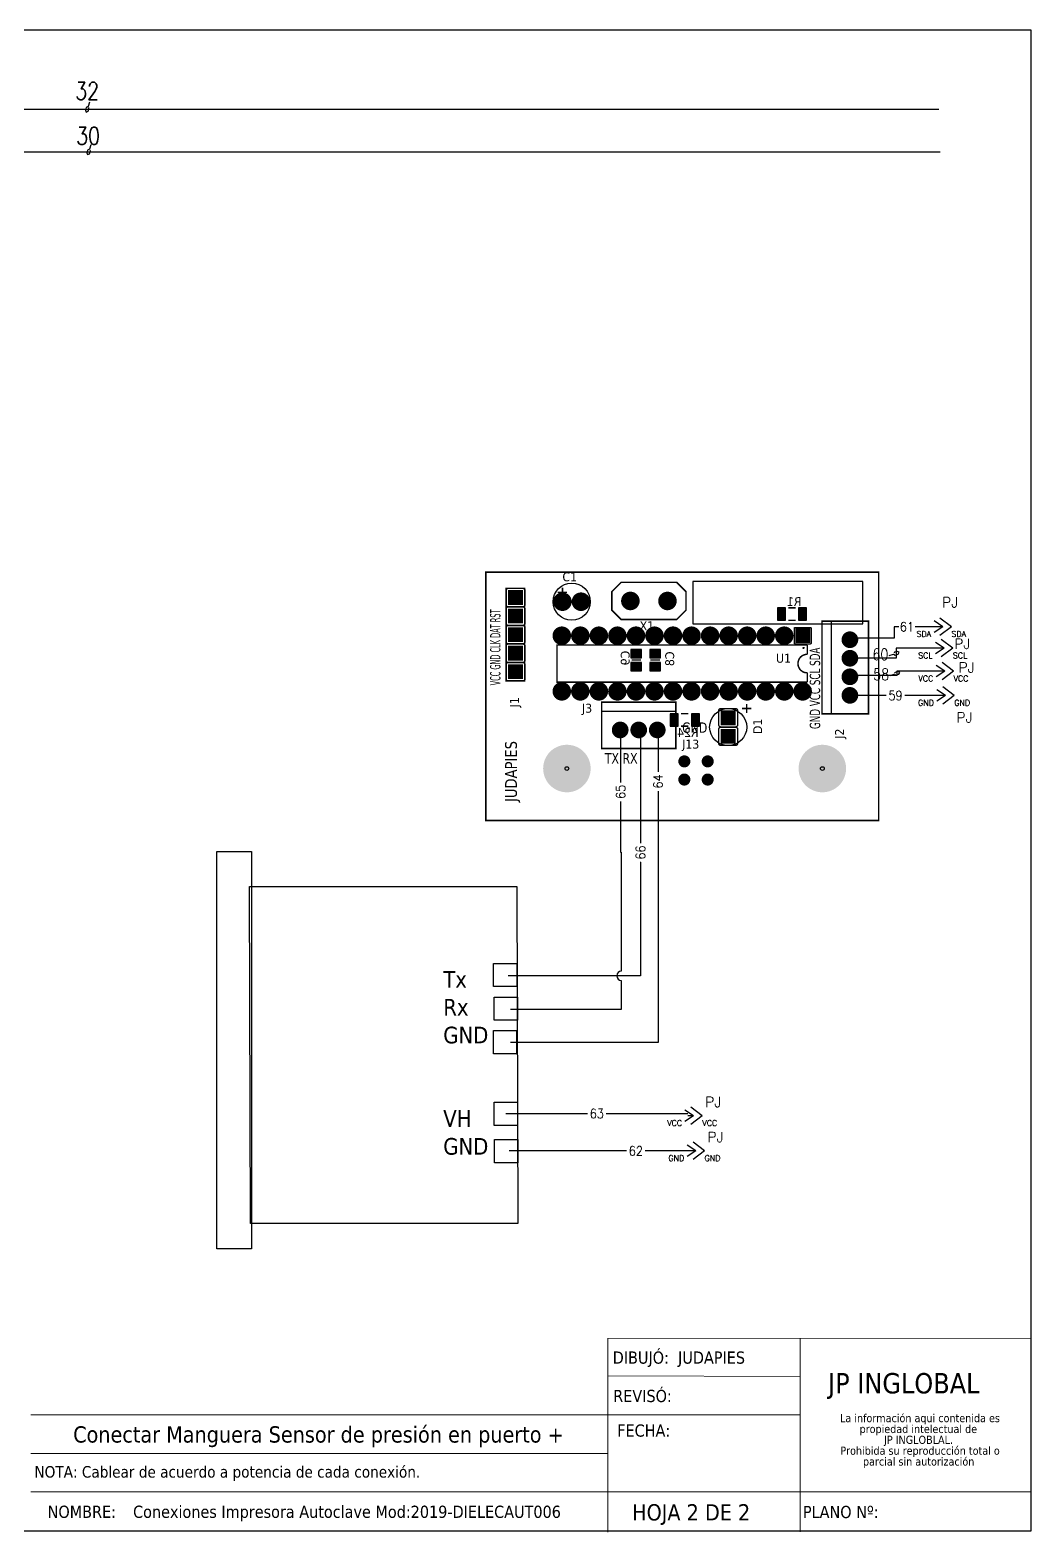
# Model space of a CAD drawing. Header units: millimetres. Extents: x 123.5 to 144.3, y 105.4 to 121.6.
# Drawn here: x 133.46 to 144.26, y 105.39 to 121.59 of the extents above; entities that cross this region are included whole.
import ezdxf
from ezdxf.enums import TextEntityAlignment as Align

# ---------------------------------------------------------------- set-up
doc = ezdxf.new("R2010")
doc.units = ezdxf.units.MM
doc.linetypes.add('CENTERX2', pattern=[20.32, 12.7, -2.54, 2.54, -2.54])
for name, color, linetype in [('BLK_12AWG', 7, 'Continuous'), ('CONTORNO', 179, 'Continuous'), ('DESC', 250, 'Continuous'), ('SYMS', 7, 'Continuous'), ('TAGS', 250, 'Continuous'), ('TERMS', 250, 'Continuous'), ('WIREFIXED', 7, 'Continuous'), ('WIRES', 7, 'Continuous')]:
    doc.layers.add(name, color=color, linetype=linetype)
doc.styles.add('SLDTEXTSTYLE0', font='tahoma.ttf')
doc.styles.add('SLDTEXTSTYLE1', font='tahomabd.ttf')
doc.styles.get("Standard").update_dxf_attribs({"font": 'tahoma.ttf'})
doc.styles.add('WD', font='romans.shx')

# ---------------------------------------------------------------- blocks, each defined once
blk = doc.blocks.new('SW_NOTE_2')
at = {"layer": 'CONTORNO', "color": 0, "char_height": 1.0583, "attachment_point": 2, "style": 'SLDTEXTSTYLE0'}
for s, insert in [('La información aqui contenida es ', (10.29, 1.34)), ('propiedad intelectual de', (10.08, -0.07)), ('JP INGLOBLAL.', (10.1, -1.48)), ('Prohibida su reproducción total o ', (10.3, -2.89)), ('parcial sin autorización', (10.12, -4.3))]:
    blk.add_mtext(s, dxfattribs=dict(at, insert=insert))
blk = doc.blocks.new('RPAD')
blk.add_trace([(-0.5, -0.5), (-0.5, 0.5), (0.5, -0.5), (0.5, 0.5)])
blk = doc.blocks.new('EPAD')
at = {"const_width": 0.5}
blk.add_lwpolyline([(-0.25, 0, 1), (0.25, 0, 1)], format="xyb", close=True, dxfattribs=at)
blk = doc.blocks.new('HT0_01')
for p, q in [((-0.0625, 0.0625), (0.0625, 0.0625)), ((-0.0625, -0.0625), (-0.0625, 0.0625)), ((0.0625, 0.0625), (0.0625, -0.0625)), ((0.0625, -0.0625), (-0.0625, -0.0625))]:
    blk.add_line(p, q)
at = {"style": 'WD', "flags": 1}
for tag, p in [('X4TERM01', (-0.0625, 0)), ('X2TERM01', (0, 0.0625)), ('X1TERM01', (0.0625, 0)), ('X8TERM01', (0, -0.0625))]:
    blk.add_attdef(tag, p, '', height=0.01, dxfattribs=at)
blk = doc.blocks.new('Printer')
at = {"layer": 'DESC'}
for points in [[(128.9442, 109.4405), (129.1299, 109.4405), (129.1299, 107.299), (128.9442, 107.299)], [(129.1197, 109.252), (130.5626, 109.252), (130.5678, 107.4352), (129.1249, 107.4352)]]:
    blk.add_lwpolyline(points, close=True, dxfattribs=at)
at = {"layer": 'SYMS'}
for p in [(130.499, 108.7756), (130.5028, 108.5938), (130.4979, 108.413), (130.5028, 108.027), (130.5049, 107.8249)]:
    blk.add_blockref('HT0_01', p, dxfattribs=at)
at = {"insert": (130.165, 108.7966), "char_height": 0.09, "attachment_point": 1}
blk.add_mtext_dynamic_manual_height_columns('\\A1;Tx\\PRx\\PGND\\P\\P\\PVH\\PGND', width=1.898738, gutter_width=1, heights=[0], dxfattribs=at)
blk = doc.blocks.new('HC02PJ')
for p, q in [((-0.031, 0), (-0.125, 0.062)), ((-0.031, 0), (-0.125, -0.062)), ((-0.031, 0), (-0.094, 0)), ((0.062, 0), (-0.062, 0.094)), ((0.062, 0), (-0.062, -0.094))]:
    blk.add_line(p, q)
at = {"style": 'WD', "width": 0.7}
for tag, p in [('DESC1', (0.094, 0.502)), ('DESC2', (0.094, 0.417)), ('INST', (0.094, 0.328)), ('LOC', (0.094, 0.243))]:
    blk.add_attdef(tag, p, '', height=0.0625, dxfattribs=at)
at = {"style": 'WD'}
for tag, p, height in [('TAG2', (0.094, 0.094), 0.109), ('X2LINK', (-0.062, 0.125), 0.01), ('X8LINK', (-0.062, -0.125), 0.01)]:
    blk.add_attdef(tag, p, '', height=height, dxfattribs=at)
for tag, p, height, flags in [('X4TERM01', (-0.094, 0), 0.0109, 1), ('FAMILY', (0.048, 0.121), 0.01, 9), ('X1TERM02', (0.062, 0), 0.0109, 1), ('X4TERMDESC01', (-0.094, -0.018), 0.01, 1), ('X1TERMDESC02', (0.062, -0.018), 0.01, 1)]:
    blk.add_attdef(tag, p, '', height=height, dxfattribs=dict(at, flags=flags))
at = {"linetype": 'Continuous', "style": 'WD', "flags": 8}
blk.add_attdef('TERM01', text='', height=0.0625, dxfattribs=at).set_placement((-0.156, -0.047), align=Align.TOP_RIGHT)
blk.add_attdef('TERM02', text='', height=0.0625, dxfattribs=at).set_placement((0.062, -0.047), align=Align.TOP_LEFT)
blk = doc.blocks.new('WD_WNV')
at = {"linetype": 'Continuous', "style": 'WD', "width": 0.8}
blk.add_attdef('WIRENO', text='', height=0.125, dxfattribs=at).set_placement((-0.05, 0), align=Align.MIDDLE_RIGHT)
at = {"style": 'WD', "flags": 1}
for tag, p in [('W01USER', (-0.062, 0.094)), ('W02USER', (-0.062, 0.086)), ('W03USER', (-0.062, 0.078)), ('W04USER', (-0.062, 0.07)), ('W05USER', (-0.062, 0.062)), ('W06USER', (-0.062, 0.055)), ('W07USER', (-0.062, 0.047)), ('W08USER', (-0.062, 0.039)), ('W09USER', (-0.062, 0.031)), ('W10USER', (-0.062, 0.023))]:
    blk.add_attdef(tag, text='', height=0.005, dxfattribs=at).set_placement(p, align=Align.CENTER)
blk = doc.blocks.new('WD_WNH1')
at = {"style": 'WD', "width": 0.9}
blk.add_attdef('WIRENO', text='', height=0.1, dxfattribs=at).set_placement((0, 0), align=Align.MIDDLE_CENTER)
at = {"color": 7, "style": 'WD'}
for tag, p in [('X4_TINY_DOT_DONT_REMOVE', (-0.062, 0)), ('X1_TINY_DOT_DONT_REMOVE', (0.062, 0))]:
    blk.add_attdef(tag, p, '', height=0.0001, dxfattribs=at)
at = {"style": 'WD', "flags": 1}
for tag, p in [('X4TERM01', (-0.062, 0)), ('X1TERM01', (0.062, 0))]:
    blk.add_attdef(tag, p, '', height=0.01, dxfattribs=at)
for tag, p in [('W01USER', (0, 0.078)), ('W02USER', (0, 0.07)), ('W03USER', (0, 0.062)), ('W04USER', (0, 0.055)), ('W05USER', (0, 0.047)), ('W06USER', (0, 0.039)), ('W07USER', (0, 0.031)), ('W08USER', (0, 0.023)), ('W09USER', (0, 0.016)), ('W10USER', (0, 0.008))]:
    blk.add_attdef(tag, text='', height=0.005, dxfattribs=at).set_placement(p, align=Align.CENTER)
blk = doc.blocks.new('WD_WNV1')
at = {"style": 'WD', "width": 0.9}
blk.add_attdef('WIRENO', text='', height=0.1, rotation=90, dxfattribs=at).set_placement((0, 0), align=Align.MIDDLE_CENTER)
at = {"style": 'WD', "flags": 1}
for tag, p in [('W01USER', (0, 0.078)), ('W02USER', (0, 0.07)), ('W03USER', (0, 0.062)), ('W04USER', (0, 0.055)), ('W05USER', (0, 0.047)), ('W06USER', (0, 0.039)), ('W07USER', (0, 0.031)), ('W08USER', (0, 0.023)), ('W09USER', (0, 0.016)), ('W10USER', (0, 0.008))]:
    blk.add_attdef(tag, text='', height=0.005, dxfattribs=at).set_placement(p, align=Align.CENTER)
at = {"color": 7, "style": 'WD'}
for tag, p in [('X2_TINY_DOT_DONT_REMOVE', (0, 0.062)), ('X8_TINY_DOT_DONT_REMOVE', (0, -0.062))]:
    blk.add_attdef(tag, p, '', height=0.0001, dxfattribs=at)
at = {"style": 'WD', "flags": 1}
for tag, p in [('X2TERM01', (0, 0.062)), ('X8TERM01', (0, -0.062))]:
    blk.add_attdef(tag, p, '', height=0.01, dxfattribs=at)
blk = doc.blocks.new('WD_WNH')
at = {"linetype": 'Continuous', "style": 'WD', "width": 0.8}
blk.add_attdef('WIRENO', text='', height=0.125, dxfattribs=at).set_placement((0, 0.062), align=Align.CENTER)
at = {"style": 'WD', "flags": 1}
for tag, p in [('W01USER', (0, 0.078)), ('W02USER', (0, 0.07)), ('W03USER', (0, 0.062)), ('W04USER', (0, 0.055)), ('W05USER', (0, 0.047)), ('W06USER', (0, 0.039)), ('W07USER', (0, 0.031)), ('W08USER', (0, 0.023)), ('W09USER', (0, 0.016)), ('W10USER', (0, 0.008))]:
    blk.add_attdef(tag, text='', height=0.005, dxfattribs=at).set_placement(p, align=Align.CENTER)

msp = doc.modelspace()

# ---------------------------------------------------------------- linework, layer by layer
at = {"color": 7, "linetype": 'Continuous'}
for p, q in [((144.256, 121.59), (123.506, 121.59)), ((144.256, 105.405), (144.256, 121.59)), ((123.506, 105.405), (144.256, 105.405))]:
    msp.add_line(p, q, dxfattribs=at)
at = {"color": 7, "linetype": 'CENTERX2', "lineweight": 0}
for p in [(144.256, 108.823), (133.462, 105.405)]:
    msp.add_line(p, (144.256, 105.405), dxfattribs=at)
at = {"color": 7, "linetype": 'Continuous', "lineweight": 0}
for p, q in [((144.256, 107.486), (139.686, 107.478)), ((139.691, 107.486), (139.691, 105.394)), ((141.766, 107.486), (141.766, 105.397)), ((141.766, 107.071), (139.692, 107.079)), ((141.766, 106.656), (133.465, 106.656)), ((139.691, 106.241), (133.465, 106.241)), ((144.256, 105.826), (133.465, 105.826))]:
    msp.add_line(p, q, dxfattribs=at)
for points, const_width in [([(138.375, 113.067), (142.612, 113.067), (142.612, 115.744), (138.375, 115.744), (138.375, 113.067)], 0.016), ([(138.375, 113.067), (142.612, 113.067), (142.612, 115.744), (138.375, 115.744), (138.375, 113.067)], 0.016), ([(138.375, 113.067), (142.612, 113.067), (142.612, 115.744), (138.375, 115.744), (138.375, 113.067)], 0.016), ([(140.434, 115.234), (139.834, 115.234), (139.734, 115.334), (139.734, 115.534), (139.834, 115.634), (140.434, 115.634), (140.534, 115.534), (140.534, 115.334), (140.434, 115.234)], 0.016), ([(140.434, 115.234), (139.834, 115.234), (139.734, 115.334), (139.734, 115.534), (139.834, 115.634), (140.434, 115.634), (140.534, 115.534), (140.534, 115.334), (140.434, 115.234)], 0.016), ([(140.434, 115.234), (139.834, 115.234), (139.734, 115.334), (139.734, 115.534), (139.834, 115.634), (140.434, 115.634), (140.534, 115.534), (140.534, 115.334), (140.434, 115.234)], 0.016), ([(138.594, 114.571), (138.794, 114.571), (138.794, 115.571), (138.594, 115.571), (138.594, 114.571)], 0.016), ([(138.594, 114.571), (138.794, 114.571), (138.794, 115.571), (138.594, 115.571), (138.594, 114.571)], 0.016), ([(138.594, 114.571), (138.794, 114.571), (138.794, 115.571), (138.594, 115.571), (138.594, 114.571)], 0.016), ([(139.151, 115.526), (139.251, 115.526)], 0.016), ([(139.151, 115.526), (139.251, 115.526)], 0.016), ([(139.151, 115.526), (139.251, 115.526)], 0.016), ([(139.201, 115.576), (139.201, 115.476)], 0.016), ([(139.201, 115.576), (139.201, 115.476)], 0.016), ([(139.201, 115.576), (139.201, 115.476)], 0.016), ([(141.717, 115.36), (141.638, 115.36)], 0.0157), ([(141.717, 115.36), (141.638, 115.36)], 0.0157), ([(141.717, 115.36), (141.638, 115.36)], 0.0157), ([(141.717, 115.226), (141.638, 115.226)], 0.0157), ([(141.717, 115.226), (141.638, 115.226)], 0.0157), ([(141.717, 115.226), (141.638, 115.226)], 0.0157), ([(142.002, 114.216), (142.502, 114.216), (142.502, 115.216), (142.002, 115.216), (142.002, 114.216)], 0.016), ([(142.002, 114.216), (142.502, 114.216), (142.502, 115.216), (142.002, 115.216), (142.002, 114.216)], 0.016), ([(142.002, 114.216), (142.502, 114.216), (142.502, 115.216), (142.002, 115.216), (142.002, 114.216)], 0.016), ([(142.102, 114.216), (142.102, 115.216)], 0.016), ([(142.102, 114.216), (142.102, 115.216)], 0.016), ([(142.102, 114.216), (142.102, 115.216)], 0.016), ([(141.842, 114.959), (139.142, 114.959), (139.142, 114.559), (141.842, 114.559)], 0.016), ([(141.842, 114.959), (139.142, 114.959), (139.142, 114.559), (141.842, 114.559)], 0.016), ([(141.842, 114.959), (139.142, 114.959), (139.142, 114.559), (141.842, 114.559)], 0.016), ([(141.842, 114.859), (141.822, 114.857), (141.803, 114.851), (141.786, 114.842), (141.771, 114.83), (141.759, 114.815), (141.75, 114.798), (141.744, 114.779), (141.742, 114.759)], 0.016), ([(141.842, 114.859), (141.822, 114.857), (141.803, 114.851), (141.786, 114.842), (141.771, 114.83), (141.759, 114.815), (141.75, 114.798), (141.744, 114.779), (141.742, 114.759)], 0.016), ([(141.842, 114.859), (141.822, 114.857), (141.803, 114.851), (141.786, 114.842), (141.771, 114.83), (141.759, 114.815), (141.75, 114.798), (141.744, 114.779), (141.742, 114.759)], 0.016), ([(141.842, 114.959), (141.842, 114.859)], 0.016), ([(141.842, 114.959), (141.842, 114.859)], 0.016), ([(141.842, 114.959), (141.842, 114.859)], 0.016), ([(139.946, 114.797), (140.048, 114.797)], 0.0157), ([(139.946, 114.797), (140.048, 114.797)], 0.0157), ([(139.946, 114.797), (140.048, 114.797)], 0.0157), ([(140.15, 114.797), (140.253, 114.797)], 0.0157), ([(140.15, 114.797), (140.253, 114.797)], 0.0157), ([(140.15, 114.797), (140.253, 114.797)], 0.0157), ([(141.842, 114.659), (141.822, 114.661), (141.803, 114.666), (141.786, 114.676), (141.771, 114.688), (141.759, 114.702), (141.75, 114.719), (141.744, 114.738), (141.742, 114.759)], 0.016), ([(141.842, 114.659), (141.822, 114.661), (141.803, 114.666), (141.786, 114.676), (141.771, 114.688), (141.759, 114.702), (141.75, 114.719), (141.744, 114.738), (141.742, 114.759)], 0.016), ([(141.842, 114.659), (141.822, 114.661), (141.803, 114.666), (141.786, 114.676), (141.771, 114.688), (141.759, 114.702), (141.75, 114.719), (141.744, 114.738), (141.742, 114.759)], 0.016), ([(141.842, 114.559), (141.842, 114.659)], 0.016), ([(141.842, 114.559), (141.842, 114.659)], 0.016), ([(141.842, 114.559), (141.842, 114.659)], 0.016), ([(139.624, 113.843), (140.424, 113.843), (140.424, 114.343), (139.624, 114.343), (139.624, 113.843)], 0.016), ([(139.624, 113.843), (140.424, 113.843), (140.424, 114.343), (139.624, 114.343), (139.624, 113.843)], 0.016), ([(139.624, 113.843), (140.424, 113.843), (140.424, 114.343), (139.624, 114.343), (139.624, 113.843)], 0.016), ([(139.624, 114.243), (140.424, 114.243)], 0.016), ([(139.624, 114.243), (140.424, 114.243)], 0.016), ([(139.624, 114.243), (140.424, 114.243)], 0.016), ([(140.481, 114.218), (140.56, 114.218)], 0.0157), ([(140.481, 114.218), (140.56, 114.218)], 0.0157), ([(140.481, 114.218), (140.56, 114.218)], 0.0157), ([(141.239, 114.274), (141.139, 114.274)], 0.016), ([(141.239, 114.274), (141.139, 114.274)], 0.016), ([(141.239, 114.274), (141.139, 114.274)], 0.016), ([(141.189, 114.324), (141.189, 114.224)], 0.016), ([(141.189, 114.324), (141.189, 114.224)], 0.016), ([(141.189, 114.324), (141.189, 114.224)], 0.016), ([(140.481, 114.084), (140.56, 114.084)], 0.0157), ([(140.481, 114.084), (140.56, 114.084)], 0.0157), ([(140.481, 114.084), (140.56, 114.084)], 0.0157)]:
    msp.add_lwpolyline(points, dxfattribs=dict(const_width=const_width))
msp.add_lwpolyline([(140.609, 115.187), (142.44, 115.187), (142.44, 115.642), (140.609, 115.642), (140.609, 115.187)])
for points in [[(138.594, 115.391), (138.594, 115.551), (138.594, 115.553), (138.595, 115.555), (138.595, 115.557), (138.596, 115.558), (138.597, 115.56), (138.598, 115.562), (138.599, 115.563), (138.6, 115.565), (138.602, 115.566), (138.603, 115.567), (138.605, 115.568), (138.607, 115.569), (138.608, 115.57), (138.61, 115.57), (138.612, 115.57), (138.614, 115.571), (138.774, 115.571), (138.776, 115.57), (138.778, 115.57), (138.78, 115.57), (138.782, 115.569), (138.784, 115.568), (138.786, 115.567), (138.787, 115.566), (138.789, 115.565), (138.79, 115.563), (138.791, 115.562), (138.792, 115.56), (138.793, 115.558), (138.794, 115.557), (138.794, 115.555), (138.794, 115.553), (138.794, 115.551), (138.794, 115.391), (138.794, 115.388), (138.794, 115.386), (138.794, 115.385), (138.793, 115.383), (138.792, 115.381), (138.791, 115.379), (138.79, 115.378), (138.789, 115.376), (138.787, 115.375), (138.786, 115.374), (138.784, 115.373), (138.782, 115.372), (138.78, 115.371), (138.778, 115.371), (138.776, 115.371), (138.774, 115.371), (138.614, 115.371), (138.612, 115.371), (138.61, 115.371), (138.608, 115.371), (138.607, 115.372), (138.605, 115.373), (138.603, 115.374), (138.602, 115.375), (138.6, 115.376), (138.599, 115.378), (138.598, 115.379), (138.597, 115.381), (138.596, 115.383), (138.595, 115.385), (138.595, 115.386), (138.594, 115.388), (138.594, 115.391)], [(138.594, 115.191), (138.594, 115.351), (138.594, 115.353), (138.595, 115.355), (138.595, 115.357), (138.596, 115.358), (138.597, 115.36), (138.598, 115.362), (138.599, 115.363), (138.6, 115.365), (138.602, 115.366), (138.603, 115.367), (138.605, 115.368), (138.607, 115.369), (138.608, 115.37), (138.61, 115.37), (138.612, 115.37), (138.614, 115.371), (138.774, 115.371), (138.776, 115.37), (138.778, 115.37), (138.78, 115.37), (138.782, 115.369), (138.784, 115.368), (138.786, 115.367), (138.787, 115.366), (138.789, 115.365), (138.79, 115.363), (138.791, 115.362), (138.792, 115.36), (138.793, 115.358), (138.794, 115.357), (138.794, 115.355), (138.794, 115.353), (138.794, 115.351), (138.794, 115.191), (138.794, 115.188), (138.794, 115.186), (138.794, 115.185), (138.793, 115.183), (138.792, 115.181), (138.791, 115.179), (138.79, 115.178), (138.789, 115.176), (138.787, 115.175), (138.786, 115.174), (138.784, 115.173), (138.782, 115.172), (138.78, 115.171), (138.778, 115.171), (138.776, 115.171), (138.774, 115.171), (138.614, 115.171), (138.612, 115.171), (138.61, 115.171), (138.608, 115.171), (138.607, 115.172), (138.605, 115.173), (138.603, 115.174), (138.602, 115.175), (138.6, 115.176), (138.599, 115.178), (138.598, 115.179), (138.597, 115.181), (138.596, 115.183), (138.595, 115.185), (138.595, 115.186), (138.594, 115.188), (138.594, 115.191)], [(141.607, 115.36), (141.521, 115.36), (141.521, 115.226), (141.607, 115.226), (141.607, 115.36)], [(141.835, 115.36), (141.749, 115.36), (141.749, 115.226), (141.835, 115.226), (141.835, 115.36)], [(138.594, 114.991), (138.594, 115.151), (138.594, 115.153), (138.595, 115.155), (138.595, 115.157), (138.596, 115.158), (138.597, 115.16), (138.598, 115.162), (138.599, 115.163), (138.6, 115.165), (138.602, 115.166), (138.603, 115.167), (138.605, 115.168), (138.607, 115.169), (138.608, 115.17), (138.61, 115.17), (138.612, 115.17), (138.614, 115.171), (138.774, 115.171), (138.776, 115.17), (138.778, 115.17), (138.78, 115.17), (138.782, 115.169), (138.784, 115.168), (138.786, 115.167), (138.787, 115.166), (138.789, 115.165), (138.79, 115.163), (138.791, 115.162), (138.792, 115.16), (138.793, 115.158), (138.794, 115.157), (138.794, 115.155), (138.794, 115.153), (138.794, 115.151), (138.794, 114.991), (138.794, 114.988), (138.794, 114.986), (138.794, 114.985), (138.793, 114.983), (138.792, 114.981), (138.791, 114.979), (138.79, 114.978), (138.789, 114.976), (138.787, 114.975), (138.786, 114.974), (138.784, 114.973), (138.782, 114.972), (138.78, 114.971), (138.778, 114.971), (138.776, 114.971), (138.774, 114.971), (138.614, 114.971), (138.612, 114.971), (138.61, 114.971), (138.608, 114.971), (138.607, 114.972), (138.605, 114.973), (138.603, 114.974), (138.602, 114.975), (138.6, 114.976), (138.599, 114.978), (138.598, 114.979), (138.597, 114.981), (138.596, 114.983), (138.595, 114.985), (138.595, 114.986), (138.594, 114.988), (138.594, 114.991)], [(141.884, 115.139), (141.884, 114.979), (141.883, 114.977), (141.883, 114.975), (141.882, 114.973), (141.881, 114.972), (141.879, 114.97), (141.878, 114.97), (141.876, 114.969), (141.874, 114.969), (141.714, 114.969), (141.712, 114.969), (141.71, 114.97), (141.708, 114.97), (141.706, 114.972), (141.705, 114.973), (141.704, 114.975), (141.704, 114.977), (141.704, 114.979), (141.704, 115.139), (141.704, 115.141), (141.704, 115.143), (141.705, 115.144), (141.706, 115.146), (141.708, 115.147), (141.71, 115.148), (141.712, 115.149), (141.714, 115.149), (141.874, 115.149), (141.876, 115.149), (141.878, 115.148), (141.879, 115.147), (141.881, 115.146), (141.882, 115.144), (141.883, 115.143), (141.883, 115.141), (141.884, 115.139)], [(138.594, 114.791), (138.594, 114.951), (138.594, 114.953), (138.595, 114.955), (138.595, 114.957), (138.596, 114.958), (138.597, 114.96), (138.598, 114.962), (138.599, 114.963), (138.6, 114.965), (138.602, 114.966), (138.603, 114.967), (138.605, 114.968), (138.607, 114.969), (138.608, 114.97), (138.61, 114.97), (138.612, 114.97), (138.614, 114.971), (138.774, 114.971), (138.776, 114.97), (138.778, 114.97), (138.78, 114.97), (138.782, 114.969), (138.784, 114.968), (138.786, 114.967), (138.787, 114.966), (138.789, 114.965), (138.79, 114.963), (138.791, 114.962), (138.792, 114.96), (138.793, 114.958), (138.794, 114.957), (138.794, 114.955), (138.794, 114.953), (138.794, 114.951), (138.794, 114.791), (138.794, 114.788), (138.794, 114.786), (138.794, 114.785), (138.793, 114.783), (138.792, 114.781), (138.791, 114.779), (138.79, 114.778), (138.789, 114.776), (138.787, 114.775), (138.786, 114.774), (138.784, 114.773), (138.782, 114.772), (138.78, 114.771), (138.778, 114.771), (138.776, 114.771), (138.774, 114.771), (138.614, 114.771), (138.612, 114.771), (138.61, 114.771), (138.608, 114.771), (138.607, 114.772), (138.605, 114.773), (138.603, 114.774), (138.602, 114.775), (138.6, 114.776), (138.599, 114.778), (138.598, 114.779), (138.597, 114.781), (138.596, 114.783), (138.595, 114.785), (138.595, 114.786), (138.594, 114.788), (138.594, 114.791)], [(139.94, 114.912), (139.94, 114.822), (140.054, 114.822), (140.054, 114.912), (139.94, 114.912)], [(140.144, 114.912), (140.144, 114.822), (140.258, 114.822), (140.258, 114.912), (140.144, 114.912)], [(138.594, 114.591), (138.594, 114.751), (138.594, 114.753), (138.595, 114.755), (138.595, 114.757), (138.596, 114.758), (138.597, 114.76), (138.598, 114.762), (138.599, 114.763), (138.6, 114.765), (138.602, 114.766), (138.603, 114.767), (138.605, 114.768), (138.607, 114.769), (138.608, 114.77), (138.61, 114.77), (138.612, 114.77), (138.614, 114.771), (138.774, 114.771), (138.776, 114.77), (138.778, 114.77), (138.78, 114.77), (138.782, 114.769), (138.784, 114.768), (138.786, 114.767), (138.787, 114.766), (138.789, 114.765), (138.79, 114.763), (138.791, 114.762), (138.792, 114.76), (138.793, 114.758), (138.794, 114.757), (138.794, 114.755), (138.794, 114.753), (138.794, 114.751), (138.794, 114.591), (138.794, 114.588), (138.794, 114.586), (138.794, 114.585), (138.793, 114.583), (138.792, 114.581), (138.791, 114.579), (138.79, 114.578), (138.789, 114.576), (138.787, 114.575), (138.786, 114.574), (138.784, 114.573), (138.782, 114.572), (138.78, 114.571), (138.778, 114.571), (138.776, 114.571), (138.774, 114.571), (138.614, 114.571), (138.612, 114.571), (138.61, 114.571), (138.608, 114.571), (138.607, 114.572), (138.605, 114.573), (138.603, 114.574), (138.602, 114.575), (138.6, 114.576), (138.599, 114.578), (138.598, 114.579), (138.597, 114.581), (138.596, 114.583), (138.595, 114.585), (138.595, 114.586), (138.594, 114.588), (138.594, 114.591)], [(139.94, 114.771), (139.94, 114.681), (140.054, 114.681), (140.054, 114.771), (139.94, 114.771)], [(140.144, 114.771), (140.144, 114.681), (140.258, 114.681), (140.258, 114.771), (140.144, 114.771)], [(140.363, 114.084), (140.449, 114.084), (140.449, 114.218), (140.363, 114.218), (140.363, 114.084)], [(140.592, 114.084), (140.678, 114.084), (140.678, 114.218), (140.592, 114.218), (140.592, 114.084)], [(141.089, 114.254), (141.089, 114.094), (141.089, 114.092), (141.088, 114.09), (141.088, 114.088), (141.087, 114.087), (141.087, 114.085), (141.086, 114.083), (141.084, 114.082), (141.083, 114.08), (141.082, 114.079), (141.08, 114.078), (141.079, 114.077), (141.077, 114.076), (141.075, 114.075), (141.073, 114.075), (141.071, 114.075), (141.069, 114.074), (140.909, 114.074), (140.907, 114.075), (140.905, 114.075), (140.903, 114.075), (140.901, 114.076), (140.899, 114.077), (140.898, 114.078), (140.896, 114.079), (140.895, 114.08), (140.893, 114.082), (140.892, 114.083), (140.891, 114.085), (140.89, 114.087), (140.89, 114.088), (140.889, 114.09), (140.889, 114.092), (140.889, 114.094), (140.889, 114.254), (140.889, 114.257), (140.889, 114.259), (140.89, 114.261), (140.89, 114.262), (140.891, 114.264), (140.892, 114.266), (140.893, 114.267), (140.895, 114.269), (140.896, 114.27), (140.898, 114.271), (140.899, 114.272), (140.901, 114.273), (140.903, 114.274), (140.905, 114.274), (140.907, 114.274), (140.909, 114.274), (141.069, 114.274), (141.071, 114.274), (141.073, 114.274), (141.075, 114.274), (141.077, 114.273), (141.079, 114.272), (141.08, 114.271), (141.082, 114.27), (141.083, 114.269), (141.084, 114.267), (141.086, 114.266), (141.087, 114.264), (141.087, 114.262), (141.088, 114.261), (141.088, 114.259), (141.089, 114.257), (141.089, 114.254)], [(141.089, 114.054), (141.089, 113.894), (141.089, 113.892), (141.088, 113.89), (141.088, 113.888), (141.087, 113.887), (141.087, 113.885), (141.086, 113.883), (141.084, 113.882), (141.083, 113.88), (141.082, 113.879), (141.08, 113.878), (141.079, 113.877), (141.077, 113.876), (141.075, 113.875), (141.073, 113.875), (141.071, 113.875), (141.069, 113.874), (140.909, 113.874), (140.907, 113.875), (140.905, 113.875), (140.903, 113.875), (140.901, 113.876), (140.899, 113.877), (140.898, 113.878), (140.896, 113.879), (140.895, 113.88), (140.893, 113.882), (140.892, 113.883), (140.891, 113.885), (140.89, 113.887), (140.89, 113.888), (140.889, 113.89), (140.889, 113.892), (140.889, 113.894), (140.889, 114.054), (140.889, 114.057), (140.889, 114.059), (140.89, 114.061), (140.89, 114.062), (140.891, 114.064), (140.892, 114.066), (140.893, 114.067), (140.895, 114.069), (140.896, 114.07), (140.898, 114.071), (140.899, 114.072), (140.901, 114.073), (140.903, 114.074), (140.905, 114.074), (140.907, 114.074), (140.909, 114.074), (141.069, 114.074), (141.071, 114.074), (141.073, 114.074), (141.075, 114.074), (141.077, 114.073), (141.079, 114.072), (141.08, 114.071), (141.082, 114.07), (141.083, 114.069), (141.084, 114.067), (141.086, 114.066), (141.087, 114.064), (141.087, 114.062), (141.088, 114.061), (141.088, 114.059), (141.089, 114.057), (141.089, 114.054)]]:
    msp.add_lwpolyline(points, close=True)
for centre, radius in [((138.694, 115.471), 0.05), ((139.301, 115.426), 0.2), ((139.301, 115.426), 0.2), ((139.301, 115.426), 0.2), ((139.934, 115.434), 0.05), ((140.334, 115.434), 0.05), ((138.694, 115.271), 0.05), ((139.201, 115.426), 0.05), ((139.401, 115.426), 0.05), ((138.694, 115.071), 0.05), ((139.194, 115.059), 0.02), ((139.394, 115.059), 0.02), ((139.594, 115.059), 0.02), ((139.794, 115.059), 0.02), ((139.994, 115.059), 0.02), ((140.194, 115.059), 0.02), ((140.394, 115.059), 0.02), ((140.594, 115.059), 0.02), ((140.794, 115.059), 0.02), ((140.994, 115.059), 0.02), ((141.194, 115.059), 0.02), ((141.394, 115.059), 0.02), ((141.594, 115.059), 0.02), ((141.794, 115.059), 0.02), ((142.302, 115.016), 0.02), ((138.694, 114.871), 0.05), ((141.802, 114.927), 0.00566), ((141.802, 114.927), 0.00566), ((141.802, 114.927), 0.00566), ((142.302, 114.816), 0.02), ((138.694, 114.671), 0.05), ((142.302, 114.616), 0.02), ((139.194, 114.459), 0.02), ((139.394, 114.459), 0.02), ((139.594, 114.459), 0.02), ((139.794, 114.459), 0.02), ((139.994, 114.459), 0.02), ((140.194, 114.459), 0.02), ((140.394, 114.459), 0.02), ((140.594, 114.459), 0.02), ((140.794, 114.459), 0.02), ((140.994, 114.459), 0.02), ((141.194, 114.459), 0.02), ((141.394, 114.459), 0.02), ((141.594, 114.459), 0.02), ((141.792, 114.459), 0.02), ((142.302, 114.416), 0.02), ((140.989, 114.074), 0.2), ((140.989, 114.074), 0.2), ((140.989, 114.074), 0.2), ((140.989, 114.174), 0.05), ((139.824, 114.043), 0.02), ((140.024, 114.043), 0.02), ((140.224, 114.043), 0.02), ((140.989, 113.974), 0.05), ((140.989, 114.074), 0), ((140.989, 114.074), 0), ((140.989, 114.074), 0), ((139.249, 113.627), 0.02), ((142.005, 113.627), 0.02)]:
    msp.add_circle(centre, radius)
at = {"layer": 'BLK_12AWG'}
for p, q in [((124.886, 120.736), (143.261, 120.736)), ((124.901, 120.277), (143.276, 120.277))]:
    msp.add_line(p, q, dxfattribs=at)
at = {"layer": 'WIREFIXED'}
for points in [[(134.099, 120.811), (134.084, 120.765), (134.064, 120.755), (134.054, 120.726), (134.064, 120.706), (134.084, 120.716), (134.094, 120.746), (134.089, 120.755)], [(134.114, 120.352), (134.098, 120.306), (134.079, 120.296), (134.069, 120.267), (134.079, 120.247), (134.098, 120.257), (134.108, 120.287), (134.103, 120.296)], [(142.727, 114.845), (142.773, 114.86), (142.792, 114.851), (142.822, 114.86), (142.832, 114.88), (142.812, 114.89), (142.783, 114.88), (142.778, 114.87)], [(142.735, 114.629), (142.78, 114.644), (142.8, 114.634), (142.83, 114.644), (142.84, 114.664), (142.82, 114.674), (142.79, 114.664), (142.785, 114.654)]]:
    msp.add_lwpolyline(points, dxfattribs=at)
at = {"layer": 'WIRES'}
for p, q in [((142.779, 115.156), (142.779, 115.032)), ((142.829, 115.156), (142.779, 115.156)), ((143.241, 115.156), (143.007, 115.156)), ((142.779, 115.032), (142.332, 115.032)), ((143.257, 114.924), (142.802, 114.924)), ((142.802, 114.924), (142.802, 114.816)), ((142.802, 114.816), (142.308, 114.816)), ((143.264, 114.676), (142.81, 114.676)), ((142.81, 114.676), (142.81, 114.631)), ((142.81, 114.631), (142.301, 114.631)), ((142.692, 114.414), (142.316, 114.414)), ((143.272, 114.414), (142.896, 114.414)), ((139.829, 114.024), (139.829, 113.477)), ((140.043, 114.049), (140.043, 112.823)), ((140.232, 114.025), (140.232, 113.591)), ((140.232, 113.383), (140.232, 112.949)), ((139.829, 113.273), (139.829, 112.726)), ((140.233, 112.949), (140.233, 110.672)), ((139.829, 112.726), (139.836, 112.726)), ((139.836, 112.726), (139.836, 111.442)), ((140.043, 112.619), (140.043, 111.392)), ((140.043, 111.392), (138.616, 111.392)), ((139.836, 111.342), (139.836, 111.027)), ((139.836, 111.027), (138.64, 111.027)), ((140.233, 110.672), (138.64, 110.672)), ((138.591, 109.906), (139.47, 109.906)), ((139.674, 109.906), (140.553, 109.906)), ((139.891, 109.504), (138.628, 109.504)), ((140.578, 109.504), (140.095, 109.504))]:
    msp.add_line(p, q, dxfattribs=at)
msp.add_arc((139.836, 111.392), 0.05, 90, 270, dxfattribs=at)

# ---------------------------------------------------------------- block references
at = {"zscale": 2}
for p, xscale, yscale, rotation in [((138.694, 115.471), 0.16, 0.16, 90), ((138.694, 115.271), 0.16, 0.16, 90), ((138.694, 115.071), 0.16, 0.16, 90), ((141.794, 115.059), 0.16, 0.16, 270), ((138.694, 114.871), 0.16, 0.16, 90), ((139.997, 114.867), 0.09, 0.114, 90), ((140.201, 114.867), 0.09, 0.114, 90), ((138.694, 114.671), 0.16, 0.16, 90), ((139.997, 114.726), 0.09, 0.114, 90), ((140.201, 114.726), 0.09, 0.114, 90), ((140.406, 114.151), 0.086, 0.134, 180), ((140.635, 114.151), 0.086, 0.134, 180), ((140.989, 114.174), 0.16, 0.16, 270), ((140.989, 113.974), 0.16, 0.16, 270)]:
    msp.add_blockref('RPAD', p, dxfattribs=dict(at, xscale=xscale, yscale=yscale, rotation=rotation))
for name, p, xscale, yscale in [('EPAD', (139.201, 115.426), 0.2, 0.2), ('EPAD', (139.201, 115.426), 0.16, 0.16), ('EPAD', (139.401, 115.426), 0.2, 0.2), ('EPAD', (139.401, 115.426), 0.16, 0.16), ('EPAD', (139.934, 115.434), 0.2, 0.2), ('EPAD', (139.934, 115.434), 0.16, 0.16), ('EPAD', (140.334, 115.434), 0.2, 0.2), ('EPAD', (140.334, 115.434), 0.16, 0.16), ('RPAD', (141.564, 115.293), 0.086, 0.134), ('RPAD', (141.792, 115.293), 0.086, 0.134), ('EPAD', (139.194, 115.059), 0.2, 0.2), ('EPAD', (139.394, 115.059), 0.2, 0.2), ('EPAD', (139.594, 115.059), 0.2, 0.2), ('EPAD', (139.794, 115.059), 0.2, 0.2), ('EPAD', (139.994, 115.059), 0.2, 0.2), ('EPAD', (140.194, 115.059), 0.2, 0.2), ('EPAD', (140.394, 115.059), 0.2, 0.2), ('EPAD', (140.594, 115.059), 0.2, 0.2), ('EPAD', (140.794, 115.059), 0.2, 0.2), ('EPAD', (140.994, 115.059), 0.2, 0.2), ('EPAD', (141.194, 115.059), 0.2, 0.2), ('EPAD', (141.394, 115.059), 0.2, 0.2), ('EPAD', (141.594, 115.059), 0.2, 0.2), ('EPAD', (139.194, 115.059), 0.16, 0.16), ('EPAD', (139.394, 115.059), 0.16, 0.16), ('EPAD', (139.594, 115.059), 0.16, 0.16), ('EPAD', (139.794, 115.059), 0.16, 0.16), ('EPAD', (139.994, 115.059), 0.16, 0.16), ('EPAD', (140.194, 115.059), 0.16, 0.16), ('EPAD', (140.394, 115.059), 0.16, 0.16), ('EPAD', (140.594, 115.059), 0.16, 0.16), ('EPAD', (140.794, 115.059), 0.16, 0.16), ('EPAD', (140.994, 115.059), 0.16, 0.16), ('EPAD', (141.194, 115.059), 0.16, 0.16), ('EPAD', (141.394, 115.059), 0.16, 0.16), ('EPAD', (141.594, 115.059), 0.16, 0.16), ('EPAD', (142.302, 115.016), 0.18, 0.18), ('EPAD', (142.302, 115.016), 0.16, 0.16), ('EPAD', (142.302, 114.816), 0.18, 0.18), ('EPAD', (142.302, 114.816), 0.16, 0.16), ('EPAD', (142.302, 114.616), 0.18, 0.18), ('EPAD', (142.302, 114.616), 0.16, 0.16), ('EPAD', (139.194, 114.459), 0.2, 0.2), ('EPAD', (139.194, 114.459), 0.16, 0.16), ('EPAD', (139.394, 114.459), 0.2, 0.2), ('EPAD', (139.394, 114.459), 0.16, 0.16), ('EPAD', (139.594, 114.459), 0.2, 0.2), ('EPAD', (139.594, 114.459), 0.16, 0.16), ('EPAD', (139.794, 114.459), 0.2, 0.2), ('EPAD', (139.794, 114.459), 0.16, 0.16), ('EPAD', (139.994, 114.459), 0.2, 0.2), ('EPAD', (139.994, 114.459), 0.16, 0.16), ('EPAD', (140.194, 114.459), 0.2, 0.2), ('EPAD', (140.194, 114.459), 0.16, 0.16), ('EPAD', (140.394, 114.459), 0.2, 0.2), ('EPAD', (140.394, 114.459), 0.16, 0.16), ('EPAD', (140.594, 114.459), 0.2, 0.2), ('EPAD', (140.594, 114.459), 0.16, 0.16), ('EPAD', (140.794, 114.459), 0.2, 0.2), ('EPAD', (140.794, 114.459), 0.16, 0.16), ('EPAD', (140.994, 114.459), 0.2, 0.2), ('EPAD', (140.994, 114.459), 0.16, 0.16), ('EPAD', (141.194, 114.459), 0.2, 0.2), ('EPAD', (141.194, 114.459), 0.16, 0.16), ('EPAD', (141.394, 114.459), 0.2, 0.2), ('EPAD', (141.394, 114.459), 0.16, 0.16), ('EPAD', (141.594, 114.459), 0.2, 0.2), ('EPAD', (141.594, 114.459), 0.16, 0.16), ('EPAD', (141.792, 114.459), 0.2, 0.2), ('EPAD', (141.792, 114.459), 0.16, 0.16), ('EPAD', (142.302, 114.416), 0.18, 0.18), ('EPAD', (142.302, 114.416), 0.16, 0.16), ('EPAD', (139.824, 114.043), 0.18, 0.18), ('EPAD', (139.824, 114.043), 0.16, 0.16), ('EPAD', (140.024, 114.043), 0.18, 0.18), ('EPAD', (140.024, 114.043), 0.16, 0.16), ('EPAD', (140.224, 114.043), 0.18, 0.18), ('EPAD', (140.224, 114.043), 0.16, 0.16), ('EPAD', (139.249, 113.627), 0.51244, 0.51244), ('EPAD', (139.249, 113.627), 0.47244, 0.47244), ('EPAD', (142.005, 113.627), 0.51244, 0.51244), ('EPAD', (142.005, 113.627), 0.47244, 0.47244), ('EPAD', (140.516, 113.704), 0.13, 0.13), ('EPAD', (140.516, 113.704), 0.13, 0.13), ('EPAD', (140.516, 113.704), 0.13, 0.13), ('EPAD', (140.768, 113.704), 0.13, 0.13), ('EPAD', (140.768, 113.704), 0.13, 0.13), ('EPAD', (140.768, 113.704), 0.13, 0.13), ('EPAD', (140.516, 113.508), 0.13, 0.13), ('EPAD', (140.516, 113.508), 0.13, 0.13), ('EPAD', (140.516, 113.508), 0.13, 0.13), ('EPAD', (140.768, 113.508), 0.13, 0.13), ('EPAD', (140.768, 113.508), 0.13, 0.13), ('EPAD', (140.768, 113.508), 0.13, 0.13)]:
    msp.add_blockref(name, p, dxfattribs=dict(at, xscale=xscale, yscale=yscale))
at = {"layer": 'CONTORNO', "color": 7, "xscale": 0.083, "yscale": 0.083, "zscale": 0.083}
msp.add_blockref('SW_NOTE_2', (142.204, 106.555), dxfattribs=at)
at = {"layer": 'DESC', "xscale": 2, "yscale": 2, "zscale": 2}
msp.add_blockref('Printer', (-122.415, -106.15), dxfattribs=at)
at = {"layer": 'SYMS'}
ref = msp.add_blockref('HC02PJ', (143.335, 115.156), dxfattribs=at)
ref.add_attrib('TAG2', 'PJ', (143.296, 115.364), dxfattribs={"layer": 'TAGS', "height": 0.1094, "style": 'WD'})
ref.add_attrib('TERM01', 'SDA', dxfattribs={"layer": 'TERMS', "linetype": 'Continuous', "height": 0.0625, "style": 'WD', "flags": 8}).set_placement((143.179, 115.109), align=Align.TOP_RIGHT)
ref.add_attrib('TERM02', 'SDA', dxfattribs={"layer": 'TERMS', "linetype": 'Continuous', "height": 0.0625, "style": 'WD', "flags": 8}).set_placement((143.397, 115.109), align=Align.TOP_LEFT)
ref = msp.add_blockref('HC02PJ', (143.35, 114.924), dxfattribs=at)
ref.add_attrib('TAG2', 'PJ', (143.428, 114.917), dxfattribs={"layer": 'TAGS', "height": 0.1094, "style": 'WD'})
ref.add_attrib('TERM01', 'SCL', dxfattribs={"layer": 'TERMS', "linetype": 'Continuous', "height": 0.0625, "style": 'WD', "flags": 8}).set_placement((143.194, 114.877), align=Align.TOP_RIGHT)
ref.add_attrib('TERM02', 'SCL', dxfattribs={"layer": 'TERMS', "linetype": 'Continuous', "height": 0.0625, "style": 'WD', "flags": 8}).set_placement((143.413, 114.877), align=Align.TOP_LEFT)
ref = msp.add_blockref('HC02PJ', (143.358, 114.676), dxfattribs=at)
ref.add_attrib('TAG2', 'PJ', (143.474, 114.662), dxfattribs={"layer": 'TAGS', "height": 0.1094, "style": 'WD'})
ref.add_attrib('TERM01', 'VCC', dxfattribs={"layer": 'TERMS', "linetype": 'Continuous', "height": 0.0625, "style": 'WD', "flags": 8}).set_placement((143.202, 114.629), align=Align.TOP_RIGHT)
ref.add_attrib('TERM02', 'VCC', dxfattribs={"layer": 'TERMS', "linetype": 'Continuous', "height": 0.0625, "style": 'WD', "flags": 8}).set_placement((143.42, 114.629), align=Align.TOP_LEFT)
ref = msp.add_blockref('HC02PJ', (143.366, 114.414), dxfattribs=at)
ref.add_attrib('TAG2', 'PJ', (143.451, 114.122), dxfattribs={"layer": 'TAGS', "height": 0.1094, "style": 'WD'})
ref.add_attrib('TERM01', 'GND', dxfattribs={"layer": 'TERMS', "linetype": 'Continuous', "height": 0.0625, "style": 'WD', "flags": 8}).set_placement((143.209, 114.367), align=Align.TOP_RIGHT)
ref.add_attrib('TERM02', 'GND', dxfattribs={"layer": 'TERMS', "linetype": 'Continuous', "height": 0.0625, "style": 'WD', "flags": 8}).set_placement((143.428, 114.367), align=Align.TOP_LEFT)
ref = msp.add_blockref('HC02PJ', (140.647, 109.882), dxfattribs=at)
ref.add_attrib('TAG2', 'PJ', (140.741, 109.976), dxfattribs={"layer": 'TAGS', "height": 0.1094, "style": 'WD'})
ref.add_attrib('TERM01', 'VCC', dxfattribs={"layer": 'TERMS', "linetype": 'Continuous', "height": 0.0625, "style": 'WD', "flags": 8}).set_placement((140.491, 109.835), align=Align.TOP_RIGHT)
ref.add_attrib('TERM02', 'VCC', dxfattribs={"layer": 'TERMS', "linetype": 'Continuous', "height": 0.0625, "style": 'WD', "flags": 8}).set_placement((140.71, 109.835), align=Align.TOP_LEFT)
ref = msp.add_blockref('HC02PJ', (140.672, 109.504), dxfattribs=at)
ref.add_attrib('TAG2', 'PJ', (140.765, 109.598), dxfattribs={"layer": 'TAGS', "height": 0.1094, "style": 'WD'})
ref.add_attrib('TERM01', 'GND', dxfattribs={"layer": 'TERMS', "linetype": 'Continuous', "height": 0.0625, "style": 'WD', "flags": 8}).set_placement((140.515, 109.457), align=Align.TOP_RIGHT)
ref.add_attrib('TERM02', 'GND', dxfattribs={"layer": 'TERMS', "linetype": 'Continuous', "height": 0.0625, "style": 'WD', "flags": 8}).set_placement((140.734, 109.457), align=Align.TOP_LEFT)
at = {"layer": 'WIREFIXED'}
ref = msp.add_blockref('WD_WNH', (134.057, 120.636), dxfattribs=dict(at, xscale=1.5, yscale=1.5, zscale=1.5))
ref.add_attrib('WIRENOF', '32', dxfattribs={"linetype": 'Continuous', "height": 0.1875, "style": 'WD', "width": 0.8}).set_placement((134.074, 120.783), align=Align.BOTTOM_CENTER)
ref = msp.add_blockref('WD_WNH', (134.066, 120.153), dxfattribs=dict(at, xscale=1.5, yscale=1.5, zscale=1.5))
ref.add_attrib('WIRENOF', '30', dxfattribs={"linetype": 'Continuous', "height": 0.1875, "style": 'WD', "width": 0.8}).set_placement((134.084, 120.3), align=Align.BOTTOM_CENTER)
ref = msp.add_blockref('WD_WNH1', (142.918, 115.156), dxfattribs=at)
ref.add_attrib('X1_TINY_DOT_DONT_REMOVE', '.', (143.007, 115.156), dxfattribs={"layer": '0', "color": 7, "height": 0.0001, "style": 'WD'})
ref.add_attrib('X4_TINY_DOT_DONT_REMOVE', '.', (142.829, 115.156), dxfattribs={"layer": '0', "color": 7, "height": 0.0001, "style": 'WD'})
ref.add_attrib('WIRENOF', '61', dxfattribs={"height": 0.1, "style": 'WD', "width": 0.9}).set_placement((142.918, 115.156), align=Align.MIDDLE_CENTER)
ref = msp.add_blockref('WD_WNV', (142.802, 114.87), dxfattribs=at)
ref.add_attrib('WIRENOF', '60', dxfattribs={"linetype": 'Continuous', "height": 0.125, "style": 'WD', "width": 0.8}).set_placement((142.717, 114.858), align=Align.MIDDLE_RIGHT)
ref = msp.add_blockref('WD_WNV', (142.81, 114.654), dxfattribs=at)
ref.add_attrib('WIRENOF', '58', dxfattribs={"linetype": 'Continuous', "height": 0.125, "style": 'WD', "width": 0.8}).set_placement((142.725, 114.642), align=Align.MIDDLE_RIGHT)
ref = msp.add_blockref('WD_WNH1', (142.794, 114.414), dxfattribs=at)
ref.add_attrib('X1_TINY_DOT_DONT_REMOVE', '.', (142.896, 114.414), dxfattribs={"layer": '0', "color": 7, "height": 0.0001, "style": 'WD'})
ref.add_attrib('X4_TINY_DOT_DONT_REMOVE', '.', (142.692, 114.414), dxfattribs={"layer": '0', "color": 7, "height": 0.0001, "style": 'WD'})
ref.add_attrib('WIRENOF', '59', dxfattribs={"height": 0.1, "style": 'WD', "width": 0.9}).set_placement((142.794, 114.414), align=Align.MIDDLE_CENTER)
ref = msp.add_blockref('WD_WNV1', (140.232, 113.487), dxfattribs=at)
ref.add_attrib('X2_TINY_DOT_DONT_REMOVE', '.', (140.232, 113.591), dxfattribs={"layer": '0', "color": 7, "height": 0.0001, "style": 'WD'})
ref.add_attrib('X8_TINY_DOT_DONT_REMOVE', '.', (140.232, 113.383), dxfattribs={"layer": '0', "color": 7, "height": 0.0001, "style": 'WD'})
ref.add_attrib('WIRENOF', '64', dxfattribs={"height": 0.1, "rotation": 90, "style": 'WD', "width": 0.9}).set_placement((140.232, 113.487), align=Align.MIDDLE_CENTER)
ref = msp.add_blockref('WD_WNV1', (139.829, 113.375), dxfattribs=at)
ref.add_attrib('X2_TINY_DOT_DONT_REMOVE', '.', (139.829, 113.477), dxfattribs={"layer": '0', "color": 7, "height": 0.0001, "style": 'WD'})
ref.add_attrib('X8_TINY_DOT_DONT_REMOVE', '.', (139.829, 113.273), dxfattribs={"layer": '0', "color": 7, "height": 0.0001, "style": 'WD'})
ref.add_attrib('WIRENOF', '65', dxfattribs={"height": 0.1, "rotation": 90, "style": 'WD', "width": 0.9}).set_placement((139.829, 113.375), align=Align.MIDDLE_CENTER)
ref = msp.add_blockref('WD_WNV1', (140.043, 112.721), dxfattribs=at)
ref.add_attrib('X2_TINY_DOT_DONT_REMOVE', '.', (140.043, 112.823), dxfattribs={"layer": '0', "color": 7, "height": 0.0001, "style": 'WD'})
ref.add_attrib('X8_TINY_DOT_DONT_REMOVE', '.', (140.043, 112.619), dxfattribs={"layer": '0', "color": 7, "height": 0.0001, "style": 'WD'})
ref.add_attrib('WIRENOF', '66', dxfattribs={"height": 0.1, "rotation": 90, "style": 'WD', "width": 0.9}).set_placement((140.043, 112.721), align=Align.MIDDLE_CENTER)
ref = msp.add_blockref('WD_WNH1', (139.572, 109.906), dxfattribs=at)
ref.add_attrib('X1_TINY_DOT_DONT_REMOVE', '.', (139.674, 109.906), dxfattribs={"layer": '0', "color": 7, "height": 0.0001, "style": 'WD'})
ref.add_attrib('X4_TINY_DOT_DONT_REMOVE', '.', (139.47, 109.906), dxfattribs={"layer": '0', "color": 7, "height": 0.0001, "style": 'WD'})
ref.add_attrib('WIRENOF', '63', dxfattribs={"height": 0.1, "style": 'WD', "width": 0.9}).set_placement((139.572, 109.906), align=Align.MIDDLE_CENTER)
ref = msp.add_blockref('WD_WNH1', (139.993, 109.504), dxfattribs=at)
ref.add_attrib('X1_TINY_DOT_DONT_REMOVE', '.', (140.095, 109.504), dxfattribs={"layer": '0', "color": 7, "height": 0.0001, "style": 'WD'})
ref.add_attrib('X4_TINY_DOT_DONT_REMOVE', '.', (139.891, 109.504), dxfattribs={"layer": '0', "color": 7, "height": 0.0001, "style": 'WD'})
ref.add_attrib('WIRENOF', '62', dxfattribs={"height": 0.1, "style": 'WD', "width": 0.9}).set_placement((139.993, 109.504), align=Align.MIDDLE_CENTER)

# ---------------------------------------------------------------- texts
for s, height, width, p in [('C1', 0.096, 1.041667, (139.201, 115.646)), ('C1', 0.096, 1.041667, (139.201, 115.646)), ('C1', 0.096, 1.041667, (139.201, 115.646)), ('X1', 0.096, 1.041667, (140.034, 115.118)), ('X1', 0.096, 1.041667, (140.034, 115.118)), ('X1', 0.096, 1.041667, (140.034, 115.118)), ('U1', 0.096, 1.041667, (141.505, 114.768)), ('U1', 0.096, 1.041667, (141.505, 114.768)), ('U1', 0.096, 1.041667, (141.505, 114.768)), ('J3', 0.096, 1.041667, (139.412, 114.229)), ('J3', 0.096, 1.041667, (139.412, 114.229)), ('J3', 0.096, 1.041667, (139.412, 114.229)), ('GND', 0.112, 0.892857, (140.493, 114.012)), ('GND', 0.112, 0.892857, (140.493, 114.012)), ('GND', 0.112, 0.892857, (140.493, 114.012)), ('J13', 0.096, 1.041667, (140.492, 113.842)), ('J13', 0.096, 1.041667, (140.492, 113.842)), ('J13', 0.096, 1.041667, (140.492, 113.842)), ('TX RX', 0.112, 0.892857, (139.658, 113.681)), ('TX RX', 0.112, 0.892857, (139.658, 113.681)), ('TX RX', 0.112, 0.892857, (139.658, 113.681))]:
    msp.add_text(s, height=height, dxfattribs=dict(width=width)).set_placement(p)
for s, height, width, p in [('VCC GND CLK DAT RST', 0.112, 0.535714, (138.532, 114.524)), ('VCC GND CLK DAT RST', 0.112, 0.535714, (138.532, 114.524)), ('VCC GND CLK DAT RST', 0.112, 0.535714, (138.532, 114.524)), ('GND VCC SCL SDA', 0.112, 0.714286, (141.981, 114.053)), ('GND VCC SCL SDA', 0.112, 0.714286, (141.981, 114.053)), ('GND VCC SCL SDA', 0.112, 0.714286, (141.981, 114.053)), ('J1', 0.096, 1.041667, (138.731, 114.287)), ('J1', 0.096, 1.041667, (138.731, 114.287)), ('J1', 0.096, 1.041667, (138.731, 114.287)), ('D1', 0.096, 1.041667, (141.355, 113.999)), ('D1', 0.096, 1.041667, (141.355, 113.999)), ('D1', 0.096, 1.041667, (141.355, 113.999)), ('J2', 0.096, 1.041667, (142.238, 113.948)), ('J2', 0.096, 1.041667, (142.238, 113.948)), ('J2', 0.096, 1.041667, (142.238, 113.948)), ('JUDAPIES', 0.128, 0.9375, (138.71, 113.266)), ('JUDAPIES', 0.128, 0.9375, (138.71, 113.266)), ('JUDAPIES', 0.128, 0.9375, (138.71, 113.266))]:
    msp.add_text(s, height=height, rotation=90, dxfattribs=dict(width=width)).set_placement(p)
at = {"text_generation_flag": 2, "width": 1.041667}
for s, p in [('R1', (141.778, 115.379)), ('R1', (141.778, 115.379)), ('R1', (141.778, 115.379)), ('R24', (140.67, 113.968)), ('R24', (140.67, 113.968)), ('R24', (140.67, 113.968))]:
    msp.add_text(s, height=0.096, dxfattribs=at).set_placement(p)
for s, p in [('C9', (139.926, 114.897)), ('C9', (139.926, 114.897)), ('C9', (139.926, 114.897)), ('C8', (140.406, 114.889)), ('C8', (140.406, 114.889)), ('C8', (140.406, 114.889))]:
    msp.add_text(s, height=0.096, rotation=90, dxfattribs=at).set_placement(p)
at = {"color": 7, "linetype": 'Continuous', "lineweight": 0, "attachment_point": 1, "style": 'SLDTEXTSTYLE0'}
for s, insert, char_height in [('REVISÓ:', (139.749, 106.927), 0.1318), ('FECHA:', (139.792, 106.554), 0.1318), ('NOTA: Cablear de acuerdo a potencia de cada conexión.', (133.505, 106.105), 0.1245), ('\\pi-0.39529,l0.52705,t1.0541;NOMBRE:^IConexiones Impresora Autoclave Mod:2019-DIELECAUT006', (133.515, 105.678), 0.13176), ('HOJA 2 DE 2', (139.953, 105.694), 0.17568), ('PLANO Nº:', (141.795, 105.676), 0.1318)]:
    msp.add_mtext(s, dxfattribs=dict(at, insert=insert, char_height=char_height))
at = {"layer": 'CONTORNO', "color": 7}
for s, insert, char_height, attachment_point, style in [('DIBUJÓ:  JUDAPIES', (139.743, 107.341), 0.13176, 1, 'SLDTEXTSTYLE0'), ('    Conectar Manguera Sensor de presión en puerto +', (136.437, 106.534), 0.17568, 2, 'SLDTEXTSTYLE1')]:
    msp.add_mtext(s, dxfattribs=dict(at, insert=insert, char_height=char_height, attachment_point=attachment_point, style=style))
at = {"layer": 'CONTORNO', "insert": (142.067, 107.108), "char_height": 0.2196, "attachment_point": 1, "style": 'SLDTEXTSTYLE1'}
msp.add_mtext('JP INGLOBAL', dxfattribs=at)

doc.saveas('drawing.dxf')
